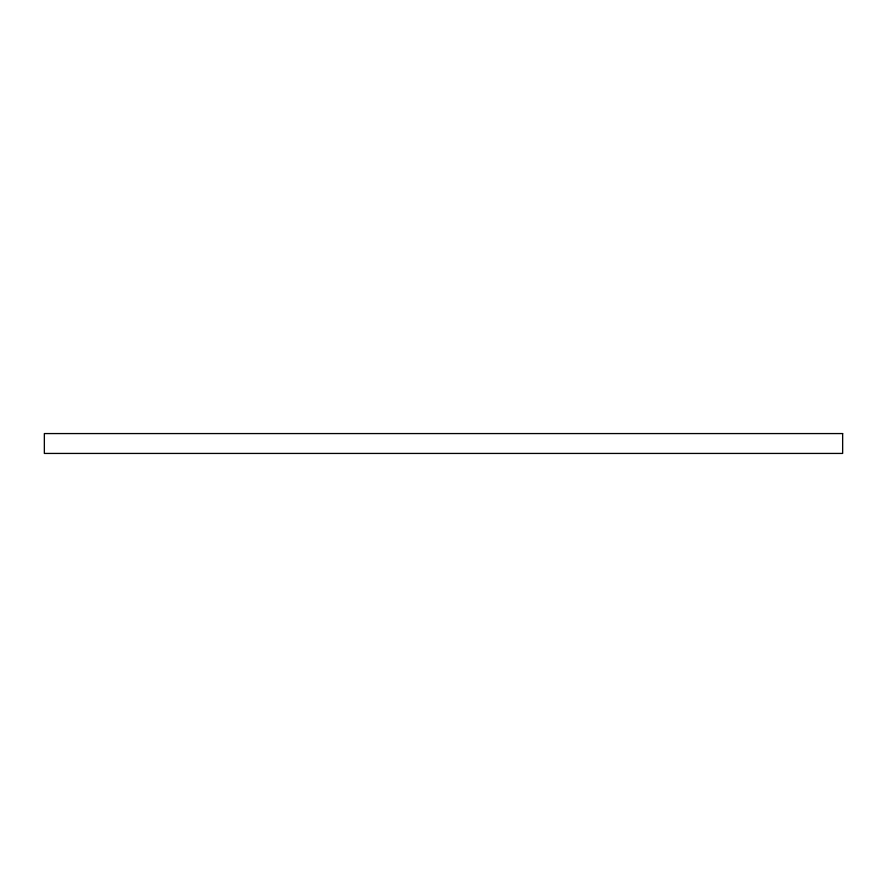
<?xml version="1.0" encoding="UTF-8"?>
<svg xmlns="http://www.w3.org/2000/svg" width="887" height="887" viewBox="0 0 887 887"><rect width="100%" height="100%" fill="white"/><g stroke="black" fill="none" stroke-linecap="round" stroke-linejoin="round"><path stroke-width="1.33" d="M842.65 433.566L44.35 433.566L44.35 453.434L842.65 453.434L842.65 433.566"/></g></svg>
